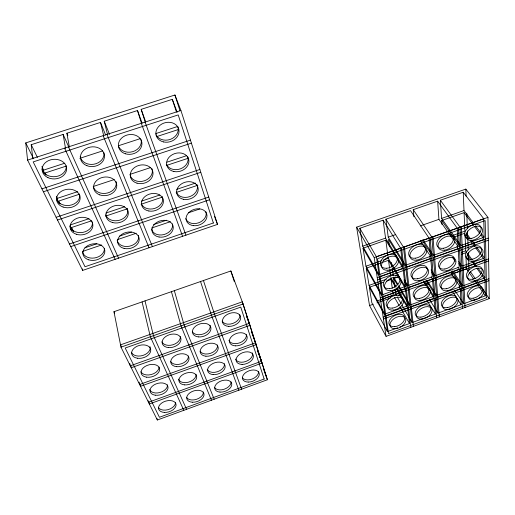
<?xml version="1.0" encoding="UTF-8"?>
<svg xmlns="http://www.w3.org/2000/svg" width="515" height="515" viewBox="0 0 515 515"><rect width="100%" height="100%" fill="white"/><g stroke="black" fill="none" stroke-linecap="round" stroke-linejoin="round"><path stroke-width="0.77" d="M383.591 282.175L369.352 287.273L371.862 302.826L387.422 331.583L397.722 327.823M399.93 327.019L409.496 323.529L407.648 307.835L396.331 288.484M402.093 305.305L412.097 322.577L435.4 314.073L434.074 298.249L430.237 292.127M429.549 299.524L437.982 313.126L461.112 304.687L460.301 288.741L458.987 286.778M454.816 290.363L463.674 303.753L477.135 298.835M478.635 298.288L485.362 295.835L485.027 279.767L481.821 275.268M157.352 419.995L267.427 379.742L243.08 303.979L230.855 270.974L113.957 311.704L120.98 347.161L157.352 419.995L156.998 418.431M386.044 336.366L489.25 298.629L487.943 217.369L465.818 189.108L356.605 227.16L369.532 305.562L386.044 336.366L374.218 257.597L356.605 227.16M387.422 331.583L385.123 316.004L407.648 307.835M412.097 322.577L410.294 306.876L434.074 298.249M437.982 313.126L436.707 297.297L460.301 288.741M463.674 303.753L462.908 287.788L485.027 279.767M383.16 317.131L488.928 278.763M383.437 319.004L488.96 280.701M392.211 266.493L388.516 260.294L366.268 268.186L369.049 285.4L384.847 314.124L407.423 305.949L405.369 288.548L393.035 267.871M398.687 285.664L410.082 304.983L433.913 296.344L432.439 278.815L431.164 276.825M427.102 280.463L436.553 295.391L460.198 286.823L459.296 269.152L457.957 267.201M452.679 270.884L462.818 285.87L484.988 277.836L484.615 260.043L481.345 255.562M382.014 294.883L405.138 286.572L402.988 268.315L385.825 240.177L363.043 248.191L365.953 266.229L382.014 294.883L379.336 276.755L363.043 248.191M404.133 279.4L407.861 285.593L432.272 276.819L430.727 258.421L429.433 256.451M431.126 269.905L434.975 275.847L459.193 267.137L458.247 248.603L456.876 246.666M458.723 261.633L461.878 266.178L484.576 258.015L484.19 239.353L480.836 234.904M384.847 314.124L382.304 296.852L405.369 288.548M410.082 304.983L408.086 287.576L432.439 278.815M436.553 295.391L435.136 277.843L459.296 269.152M462.818 285.87L461.974 268.186L484.615 260.043M255.549 342.784L139.623 384.493L139.121 382.136M380.27 297.902L488.613 258.923M377.006 300.972L393.177 295.153L392.546 290.454M396.486 295.629L395.687 294.245L401.694 292.089M424.418 283.9L427.399 282.832M451.507 274.147L466.481 268.759L465.966 256.766M380.566 299.872L488.645 260.951M369.532 305.562L373.266 304.217M376.993 302.872L390.434 298.031M398.172 295.243L402.659 293.621M425.332 285.452L429.047 284.113M467.498 270.259L469.01 269.712L468.335 252.653M377.553 279.787L488.31 240.235M369.049 285.4L386.327 279.227M395.623 275.905L398.591 274.843M461.286 252.434L465.715 250.85L465.032 234.776M386.585 281.106L391.085 279.497L395.526 287.1M394.767 287.196L393.64 278.583L399.563 276.465M461.376 254.352L465.798 252.768M379.034 274.688L402.743 266.242L400.612 248.153L383.147 220.169L359.831 228.299L362.708 246.144L379.034 274.688L376.388 256.721L359.831 228.299M405.53 265.244L430.553 256.328L429.021 238.104L410.5 210.629L385.89 219.216L388.233 237.17L405.53 265.244L403.464 247.142L385.89 219.216M422.86 239.578L433.321 255.343L458.138 246.498L457.204 228.139L437.634 201.165L413.223 209.682L413.918 216.757M460.886 245.52L484.145 237.228L483.759 218.746L463.223 192.243L440.338 200.226L441.58 218.424L460.886 245.52L460.004 227.147L440.338 200.226M379.336 276.755L402.988 268.315M407.861 285.593L405.769 267.324L430.727 258.421M434.975 275.847L433.488 257.436L458.247 248.603M461.878 266.178L460.989 247.631L484.19 239.353M377.244 277.72L488.278 238.11M376.388 256.721L400.612 248.153M403.464 247.142L429.021 238.104M433.321 255.343L431.847 237.106L457.204 228.139M460.004 227.147L483.759 218.746M120.98 347.161L243.08 303.979M374.218 257.597L487.943 217.369M365.953 266.229L381.564 260.693M383.044 260.165L388.252 258.324L388.04 256.747M452.035 235.709L464.878 231.158L464.092 212.65L441.722 220.517L441.992 224.521M453.657 237.177L464.961 233.166M362.708 246.144L385.548 238.117L402.743 266.242M388.233 237.17L395.771 234.525M420.24 225.924L438.928 219.351L453.567 240.035M441.58 218.424L464.002 210.545L474.553 224.521M82.658 270.407L217.51 224.392L180.92 110.5L174.92 95.005L25.75 142.9L27.578 160.107L82.658 270.407L82.4 268.875M84.936 247.786L96.852 243.756M119.557 236.076L131.492 232.04M153.554 224.579L166.435 220.22M188.535 212.747L199.756 208.955M82.683 251.384L101.552 244.998M117.658 239.539L136.256 233.25M151.507 228.081L170.401 221.688M69.474 244.007L208.742 197.084M70.767 246.595L209.599 199.756M72.074 230.617L71.579 227.508L91.683 220.774M105.53 216.139L127.179 208.89M141.059 204.243L162.283 197.142M176.182 192.488L197.837 185.239M56.129 217.279L199.865 169.467M57.5 220.027L200.779 172.3M88.998 218.688L70.323 224.933L71.064 229.6M105.878 213.043L124.598 206.785M141.541 201.12L159.785 195.018M176.748 189.346L195.468 183.089M57.809 201.429L57.358 198.346L77.649 191.651M93.215 186.514L114.324 179.542M129.851 174.418L150.76 167.517M166.963 162.167L186.52 155.71M59.032 203.386L58.691 201.075L79.664 194.142M166.454 165.457L188.2 158.266M41.927 188.844L190.441 140.119M43.389 191.767L191.406 143.138M43.987 173.156L43.595 170.117L64.793 163.21M79.806 158.324L102.614 150.895M118.36 145.771L140.189 138.664M155.839 133.572L177.784 126.426M45.211 174.54L45.005 173.014L66.139 166.126M156.888 136.539L178.769 129.407M27.578 160.107L180.92 110.5M32.838 158.91L31.203 144.709L63.133 134.441L68.72 146.859M69.358 147.097L66.886 133.237L100.509 122.422L105.594 134.93M107.558 134.73L104.23 121.231L137.505 110.525L142.095 123.124M145.359 122.499L141.181 109.347L172.3 99.337L177.179 112.206M475.512 225.789L480.308 232.143M481.268 233.417L484.145 237.228M464.092 212.65L473.658 225.364M474.618 226.639L479.883 233.63M466.287 233.076L470.504 238.831M471.444 240.112L475.667 245.867M476.6 247.142L480.823 252.897M481.763 254.178L484.576 258.015M465.901 234.447L469.178 238.928M470.111 240.202L474.791 246.601M475.725 247.882L480.405 254.281M465.715 250.85L466.635 252.138M467.549 253.419L472.139 259.843M473.06 261.131L476.729 266.274M478.107 268.199L484.988 277.836M467.169 254.7L470.832 259.843M471.753 261.124L475.416 266.268M476.787 268.199L480.907 273.986M441.722 220.517L460.989 247.631M454.481 241.329L458.138 246.498M470.362 271.65L475.319 278.731M476.221 280.018L489.25 298.629M466.481 268.759L468.277 271.334M469.178 272.628L473.671 279.072M474.573 280.36L478.615 286.166M479.517 287.454L482.214 291.323M483.115 292.61L485.362 295.835M458.826 263.641L461.974 268.186M452.479 257.391L455.163 261.292M413.223 209.682L431.847 237.106M451.913 271.495L462.908 287.788M450.548 272.461L455.814 280.295M456.689 281.596L460.198 286.823M422.178 240.351L433.488 257.436M420.143 240.537L425.783 249.093M426.652 250.406L430.553 256.328M452.299 291.278L461.112 304.687M431.725 272.557L435.136 277.843M426.323 267.562L427.598 269.545M425.989 280.327L436.707 297.297M424.515 281.39L433.913 296.344M423.414 281.248L426.401 286.012M427.25 287.37L429.381 290.769M427.012 300.445L435.4 314.073M405.769 267.324L388.503 239.237L389.43 246.344M403.953 280.694L408.086 287.576M388.252 258.324L405.138 286.572M393.801 277.385L397.87 284.286M393.64 278.583L397.297 284.789M398.513 286.861L410.294 306.876M390.834 277.617L396.093 286.598M396.904 287.982L407.423 305.949M397.29 297.013L401.288 303.921M394.368 297.226L399.144 305.53M399.943 306.921L409.496 323.529M366.268 268.186L382.304 296.852M369.352 287.273L385.123 316.004M121.237 346.28L120.523 344.85L242.288 301.829L266.641 377.598M25.75 142.9L33.456 158.556M31.203 144.709L37.395 157.41M41.87 166.583L43.595 170.117M45.005 173.014L46.035 175.126M56.328 196.234L57.358 198.346M58.691 201.075L60.101 203.966M71.579 227.508L73.651 231.763M113.957 311.704L114.658 313.133M64.594 148.133L115.148 259.322M183.804 410.32L150.361 336.771L142.069 301.906M68.463 146.878L118.547 258.163M186.578 409.309L153.438 335.683L145.018 300.882M66.886 133.237L67.864 135.426M103.148 135.657L149.035 247.76M211.44 400.219L181.029 325.924L171.424 291.677M106.978 134.421L152.401 246.608M214.189 399.209L184.08 324.849L174.347 290.66M104.23 121.231L109.56 134.479M214.543 216.506L217.51 224.392M246.537 315.843L249.311 323.362L130.295 365.817L129.812 363.455M246.337 315.573L249.949 325.345L131.248 367.729L130.926 366.152M251.449 331.885L256.155 344.67L140.531 386.308L140.196 384.737M257.622 350.741L261.485 361.266L148.494 402.254L148.153 400.689M257.655 351.037L262.064 363.069L149.356 403.985L148.841 401.636M263.3 368.483L267.427 379.742M141.297 123.317L182.6 236.308M238.857 390.19L211.433 315.174L200.541 281.538M141.181 109.347L145.726 121.952M145.088 122.094L185.941 235.168M241.587 389.192L214.459 314.099L203.438 280.527M172.3 99.337L176.433 112.019M230.855 270.974L234.319 281.686M174.92 95.005L180.005 110.77M137.505 110.525L141.368 122.988M100.509 122.422L103.753 135.966M63.133 134.441L65.514 148.339M383.147 220.169L385.548 238.117M385.825 240.177L387.827 255.17M388.516 260.294L389.565 268.167M389.778 269.744L390.621 276.04M391.085 279.497L392.237 288.104M391.542 262.515L392.16 267.24M392.366 268.817L393.293 275.911M395.076 289.546L395.687 294.245M401.571 247.921L410.841 327.302M404.436 246.904L413.436 326.349M430.128 237.821L436.746 317.832M432.973 236.816L439.327 316.886M437.634 201.165L438.928 219.351M458.453 227.804L462.457 308.427M461.273 226.806L465.019 307.494M463.223 192.243L464.002 210.545M465.818 189.108L466.101 196.209M466.77 213.268L467.382 228.705M467.472 230.92L468.225 249.949M177.862 126.703A11.671 9.817 -16 0 1 170.414 139.346A11.671 9.817 -16 0 1 156.019 134.743M187.782 156.792A11.311 9.225 -17.1 0 1 180.488 168.817A11.311 9.225 -17.1 0 1 166.628 164.652M196.827 184.364A10.976 8.691 -17.9 0 1 189.958 196.556A10.976 8.691 -17.9 0 1 176.304 192.056M205.903 211.762A10.654 8.195 -18.5 0 1 198.442 222.866A10.654 8.195 -18.5 0 1 185.722 218.605M141.071 139.61A11.826 9.837 -11.1 0 1 132.613 151.706A11.826 9.837 -11.1 0 1 118.392 146.067M151.919 168.637A11.446 9.257 -13 0 1 144.374 180.804A11.446 9.257 -13 0 1 130.224 175.802M162.36 196.724A11.098 8.716 -14.4 0 1 154.964 208.324A11.098 8.716 -14.4 0 1 141.348 203.76M172.422 223.89A10.77 8.221 -15.4 0 1 164.021 234.537A10.77 8.221 -15.4 0 1 151.597 229.387M103.876 152.685A12.019 9.837 -7 0 1 93.807 164.234A12.019 9.837 -7 0 1 80.173 156.612M115.965 181.389A11.62 9.257 -9.4 0 1 107.39 193.028A11.62 9.257 -9.4 0 1 93.479 187.054M127.269 208.466A11.246 8.729 -11.2 0 1 119.622 220.188A11.246 8.729 -11.2 0 1 105.775 214.832M138.426 235.413A10.905 8.24 -12.6 0 1 129.709 246.164A10.905 8.24 -12.6 0 1 117.169 240.241M66.248 165.92A12.244 9.811 -3.7 0 1 55.633 176.613A12.244 9.811 -3.7 0 1 42.03 169.017M79.748 195.179A11.813 9.244 -6.3 0 1 69.403 205.408A11.813 9.244 -6.3 0 1 56.386 198.391M92.327 221.849A11.427 8.723 -8.4 0 1 82.883 232.387A11.427 8.723 -8.4 0 1 69.873 225.982M104.391 248.571A11.066 8.24 -10.1 0 1 94.535 257.97A11.066 8.24 -10.1 0 1 82.567 251.957M239.836 314.8A9.444 6.431 -20.1 0 1 232.864 323.439A9.444 6.431 -20.1 0 1 222.126 321.09M246.363 334.602A9.206 6.116 -20.3 0 1 239.134 343.048A9.206 6.116 -20.3 0 1 228.898 340.28M252.447 352.936A8.98 5.819 -20.6 0 1 245.867 361.453A8.98 5.819 -20.6 0 1 235.555 359.039M258.491 371.392A8.768 5.543 -20.7 0 1 252.299 378.969A8.768 5.543 -20.7 0 1 242.365 377.804M210.152 325.345A9.521 6.457 -18.3 0 1 203.322 333.952A9.521 6.457 -18.3 0 1 192.295 331.679M217.452 344.96A9.283 6.135 -18.7 0 1 210.744 353.251A9.283 6.135 -18.7 0 1 200.058 351.191M224.392 363.622A9.058 5.839 -19 0 1 217.427 371.74A9.058 5.839 -19 0 1 207.21 369.268M231.074 381.918A8.839 5.568 -19.3 0 1 224.154 389.237A8.839 5.568 -19.3 0 1 214.472 387.415M180.334 336.559A9.618 6.476 -16.5 0 1 172.692 344.825A9.618 6.476 -16.5 0 1 161.942 341.844M188.406 355.968A9.373 6.154 -17 0 1 181.319 363.809A9.373 6.154 -17 0 1 170.761 361.685M196.08 374.424A9.135 5.858 -17.5 0 1 188.342 382.22A9.135 5.858 -17.5 0 1 178.467 379.091M203.386 391.999A8.916 5.581 -17.9 0 1 196.569 399.299A8.916 5.581 -17.9 0 1 186.636 397.548M150.032 346.685A9.721 6.483 -14.8 0 1 143.073 355.389A9.721 6.483 -14.8 0 1 131.576 352.62M159.084 367.079A9.47 6.167 -15.4 0 1 151.217 374.553A9.47 6.167 -15.4 0 1 140.943 371.772M167.459 384.763A9.231 5.871 -16 0 1 159.824 392.539A9.231 5.871 -16 0 1 149.646 389.495M175.518 402.698A9 5.594 -16.6 0 1 167.967 409.683A9 5.594 -16.6 0 1 158.324 407.32M264.156 379.014L159.431 417.279L125.197 348.031L240.756 307.12L264.156 379.014M486.675 297.709L388.503 333.578L377.54 258.697L485.188 220.587L486.675 297.709M213.377 222.995L85.014 266.744L33.185 161.903L178.209 114.916L213.377 222.995M473.201 240.17A9.231 5.942 -34.4 0 0 481.956 228.171A9.231 5.942 -34.4 0 0 467.659 231.499A9.231 5.942 -34.4 0 0 473.201 240.17M471.824 238.303A9.206 5.942 -34.4 0 0 480.54 226.317A9.206 5.942 -34.4 0 0 466.281 229.626A9.206 5.942 -34.4 0 0 471.824 238.303M473.903 261.053A8.987 5.671 -33.5 0 0 482.446 249.524A8.987 5.671 -33.5 0 0 468.502 252.859A8.987 5.671 -33.5 0 0 473.903 261.053M472.558 259.18A8.961 5.671 -33.6 0 0 481.068 247.657A8.961 5.671 -33.6 0 0 467.15 250.979A8.961 5.671 -33.6 0 0 472.558 259.18M473.8 281.119A8.761 5.414 -32.8 0 0 483.179 270.33A8.761 5.414 -32.8 0 0 469.802 272.583A8.761 5.414 -32.8 0 0 473.8 281.119M472.487 279.233A8.736 5.414 -32.8 0 0 481.834 268.457A8.736 5.414 -32.8 0 0 468.483 270.69A8.736 5.414 -32.8 0 0 472.487 279.233M474.457 300.116A8.549 5.176 -32.1 0 0 483.617 289.713A8.549 5.176 -32.1 0 0 470.556 292.005A8.549 5.176 -32.1 0 0 474.457 300.116M473.169 298.224A8.523 5.176 -32.1 0 0 482.304 287.834A8.523 5.176 -32.1 0 0 469.268 290.112A8.523 5.176 -32.1 0 0 473.169 298.224M444.735 250.181A9.219 6.019 -33 0 0 454.397 238.567A9.219 6.019 -33 0 0 440.145 240.769A9.219 6.019 -33 0 0 444.735 250.181M443.434 248.275A9.193 6.019 -33.1 0 0 453.052 236.681A9.193 6.019 -33.1 0 0 438.838 238.863A9.193 6.019 -33.1 0 0 443.434 248.275M446.125 270.916A8.987 5.742 -32.2 0 0 455.556 259.74A8.987 5.742 -32.2 0 0 441.664 262A8.987 5.742 -32.2 0 0 446.125 270.916M444.851 268.997A8.961 5.742 -32.3 0 0 454.249 257.841A8.961 5.742 -32.3 0 0 440.383 260.081A8.961 5.742 -32.3 0 0 444.851 268.997M447.445 290.666A8.761 5.478 -31.6 0 0 456.663 279.909A8.761 5.478 -31.6 0 0 443.106 282.214A8.761 5.478 -31.6 0 0 447.445 290.666M446.196 288.748A8.736 5.478 -31.6 0 0 455.382 278.003A8.736 5.478 -31.6 0 0 441.851 280.295A8.736 5.478 -31.6 0 0 446.196 288.748M448.713 309.515A8.549 5.234 -30.9 0 0 457.726 299.144A8.549 5.234 -30.9 0 0 444.484 301.487A8.549 5.234 -30.9 0 0 448.713 309.515M447.484 307.597A8.523 5.234 -31 0 0 456.464 297.232A8.523 5.234 -31 0 0 443.254 299.563A8.523 5.234 -31 0 0 447.484 307.597M416.847 260.114A9.219 6.09 -31.6 0 0 426.33 248.533A9.219 6.09 -31.6 0 0 411.878 250.792A9.219 6.09 -31.6 0 0 416.847 260.114M415.618 258.176A9.199 6.096 -31.6 0 0 425.062 246.608A9.199 6.096 -31.6 0 0 410.642 248.854A9.199 6.096 -31.6 0 0 415.618 258.176M418.92 280.688A8.987 5.807 -30.9 0 0 428.184 269.545A8.987 5.807 -30.9 0 0 414.092 271.862A8.987 5.807 -30.9 0 0 418.92 280.688M417.71 278.744A8.961 5.807 -30.9 0 0 426.941 267.613A8.961 5.807 -30.9 0 0 412.876 269.918A8.961 5.807 -30.9 0 0 417.71 278.744M420.89 300.29A8.768 5.536 -30.3 0 0 429.948 289.559A8.768 5.536 -30.3 0 0 416.197 291.921A8.768 5.536 -30.3 0 0 420.89 300.29M419.706 298.34A8.742 5.543 -30.3 0 0 428.731 287.621A8.742 5.543 -30.3 0 0 415.013 289.971A8.742 5.543 -30.3 0 0 419.706 298.34M422.036 319.094A8.555 5.285 -29.7 0 0 431.847 309.103A8.555 5.285 -29.7 0 0 418.727 310.481A8.555 5.285 -29.7 0 0 422.036 319.094M420.871 317.137A8.536 5.292 -29.7 0 0 430.649 307.159A8.536 5.292 -29.7 0 0 417.556 308.53A8.536 5.292 -29.7 0 0 420.871 317.137M387.93 270.227A9.231 6.161 -30 0 0 398.295 259.109A9.231 6.161 -30 0 0 383.92 260.275A9.231 6.161 -30 0 0 387.93 270.227M386.771 268.251A9.206 6.161 -30 0 0 397.097 257.152A9.206 6.161 -30 0 0 382.754 258.305A9.206 6.161 -30 0 0 386.771 268.251M390.711 290.64A9 5.871 -29.4 0 0 400.837 279.935A9 5.871 -29.4 0 0 386.829 281.203A9 5.871 -29.4 0 0 390.711 290.64M389.572 288.664A8.974 5.871 -29.4 0 0 399.666 277.965A8.974 5.871 -29.4 0 0 385.684 279.22A8.974 5.871 -29.4 0 0 389.572 288.664M393.363 310.094A8.781 5.594 -28.9 0 0 403.264 299.762A8.781 5.594 -28.9 0 0 389.598 301.127A8.781 5.594 -28.9 0 0 393.363 310.094M392.243 308.105A8.755 5.594 -28.9 0 0 402.112 297.792A8.755 5.594 -28.9 0 0 388.477 299.138A8.755 5.594 -28.9 0 0 392.243 308.105M395.887 328.641A8.568 5.337 -28.4 0 0 405.569 318.669A8.568 5.337 -28.4 0 0 392.243 320.111A8.568 5.337 -28.4 0 0 395.887 328.641M394.786 326.652A8.549 5.343 -28.5 0 0 404.436 316.693A8.549 5.343 -28.5 0 0 391.136 318.122A8.549 5.343 -28.5 0 0 394.786 326.652M163.545 141.934A11.71 9.83 -16.1 0 0 178.84 129.574A11.71 9.83 -16.1 0 0 159.965 125.274A11.71 9.83 -16.1 0 0 163.545 141.934M173.89 171.508A11.349 9.238 -17.1 0 0 188.76 159.65A11.349 9.238 -17.1 0 0 170.574 155.833A11.349 9.238 -17.1 0 0 173.89 171.508M183.617 199.331A11.008 8.697 -17.9 0 0 198.082 187.936A11.008 8.697 -17.9 0 0 180.546 184.55A11.008 8.697 -17.9 0 0 183.617 199.331M193.685 225.673A10.693 8.201 -18.5 0 0 206.676 213.88A10.693 8.201 -18.5 0 0 189.237 212.18A10.693 8.201 -18.5 0 0 193.685 225.673M125.454 153.792A11.864 9.856 -11.3 0 0 141.87 142.584A11.864 9.856 -11.3 0 0 123.13 136.874A11.864 9.856 -11.3 0 0 125.454 153.792M137.029 183.173A11.485 9.264 -13.1 0 0 152.968 172.383A11.485 9.264 -13.1 0 0 134.943 167.233A11.485 9.264 -13.1 0 0 137.029 183.173M148.861 211.008A11.137 8.723 -14.5 0 0 163.249 199.608A11.137 8.723 -14.5 0 0 145.243 196.337A11.137 8.723 -14.5 0 0 148.861 211.008M159.077 237.016A10.802 8.234 -15.5 0 0 173.091 226.053A10.802 8.234 -15.5 0 0 155.71 223.162A10.802 8.234 -15.5 0 0 159.077 237.016M86.932 165.701A12.057 9.849 -7.2 0 0 104.481 155.749A12.057 9.849 -7.2 0 0 85.973 148.655A12.057 9.849 -7.2 0 0 86.932 165.701M99.762 194.882A11.658 9.27 -9.5 0 0 116.776 185.271A11.658 9.27 -9.5 0 0 99.015 178.802A11.658 9.27 -9.5 0 0 99.762 194.882M112.785 222.602A11.285 8.736 -11.3 0 0 128.254 212.186A11.285 8.736 -11.3 0 0 110.384 207.654A11.285 8.736 -11.3 0 0 112.785 222.602M124.109 248.41A10.944 8.246 -12.7 0 0 139.147 238.368A10.944 8.246 -12.7 0 0 121.933 234.28A10.944 8.246 -12.7 0 0 124.109 248.41M47.972 177.656A12.283 9.824 -3.9 0 0 66.641 169.062A12.283 9.824 -3.9 0 0 48.507 160.622A12.283 9.824 -3.9 0 0 47.972 177.656M63.094 207.036A11.851 9.257 -6.4 0 0 80.153 197.393A11.851 9.257 -6.4 0 0 61.8 191.052A11.851 9.257 -6.4 0 0 63.094 207.036M76.317 234.235A11.459 8.729 -8.5 0 0 92.874 224.913A11.459 8.729 -8.5 0 0 75.248 219.132A11.459 8.729 -8.5 0 0 76.317 234.235M88.767 259.85A11.098 8.246 -10.2 0 0 104.848 250.824A11.098 8.246 -10.2 0 0 87.898 245.552A11.098 8.246 -10.2 0 0 88.767 259.85M228.808 326.375A9.47 6.431 -20.1 0 0 240.473 316.403A9.47 6.431 -20.1 0 0 225.319 315.798A9.47 6.431 -20.1 0 0 228.808 326.375M235.606 345.868A9.231 6.116 -20.4 0 0 247.007 336.231A9.231 6.116 -20.4 0 0 232.291 335.806A9.231 6.116 -20.4 0 0 235.606 345.868M242.076 364.414A9.006 5.819 -20.6 0 0 253.226 355.093A9.006 5.819 -20.6 0 0 238.921 354.841A9.006 5.819 -20.6 0 0 242.076 364.414M248.236 382.079A8.794 5.543 -20.8 0 0 259.142 373.06A8.794 5.543 -20.8 0 0 245.23 372.957A8.794 5.543 -20.8 0 0 248.236 382.079M198.327 336.9A9.547 6.457 -18.3 0 0 210.854 327.54A9.547 6.457 -18.3 0 0 195.842 325.969A9.547 6.457 -18.3 0 0 198.327 336.9M205.916 356.213A9.309 6.135 -18.7 0 0 218.154 347.161A9.309 6.135 -18.7 0 0 203.586 345.81A9.309 6.135 -18.7 0 0 205.916 356.213M213.133 374.592A9.077 5.839 -19 0 0 225.094 365.817A9.077 5.839 -19 0 0 210.95 364.672A9.077 5.839 -19 0 0 213.133 374.592M220.014 392.095A8.864 5.568 -19.3 0 0 231.705 383.585A8.864 5.568 -19.3 0 0 217.961 382.626A8.864 5.568 -19.3 0 0 220.014 392.095M168.366 347.567A9.643 6.476 -16.5 0 0 180.836 338.207A9.643 6.476 -16.5 0 0 165.476 336.726A9.643 6.476 -16.5 0 0 168.366 347.567M176.735 366.693A9.399 6.154 -17.1 0 0 188.921 357.635A9.399 6.154 -17.1 0 0 174.025 356.38A9.399 6.154 -17.1 0 0 176.735 366.693M184.698 384.885A9.161 5.858 -17.5 0 0 196.608 376.117A9.161 5.858 -17.5 0 0 182.149 375.062A9.161 5.858 -17.5 0 0 184.698 384.885M192.282 402.215A8.942 5.581 -17.9 0 0 203.927 393.711A8.942 5.581 -17.9 0 0 189.881 392.836A8.942 5.581 -17.9 0 0 192.282 402.215M137.325 358.221A9.753 6.483 -14.8 0 0 150.708 349.55A9.753 6.483 -14.8 0 0 135.542 347.104A9.753 6.483 -14.8 0 0 137.325 358.221M146.518 377.173A9.495 6.167 -15.5 0 0 159.579 368.766A9.495 6.167 -15.5 0 0 144.889 366.571A9.495 6.167 -15.5 0 0 146.518 377.173M155.253 395.192A9.257 5.871 -16.1 0 0 168.012 387.029A9.257 5.871 -16.1 0 0 153.773 385.078A9.257 5.871 -16.1 0 0 155.253 395.192M164.33 412.412A9.025 5.594 -16.6 0 0 175.937 403.908A9.025 5.594 -16.6 0 0 161.581 403.123A9.025 5.594 -16.6 0 0 164.33 412.412"/></g></svg>
